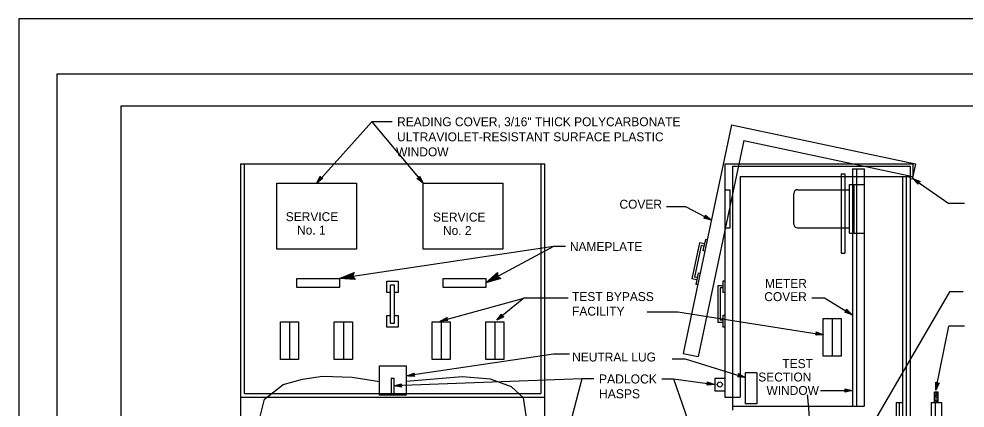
# Model space of a CAD drawing. Extents: x -893 to 867, y -474 to 712.
# Drawn here: x -893 to -153, y 407 to 712 of the extents above; entities that cross this region are included whole.
import ezdxf

# ---------------------------------------------------------------- set-up
doc = ezdxf.new("R2010")
doc.units = 0
for name, color, linetype in [('border_PLOTTING-ELEMENTS', 7, 'Continuous'), ('border_rw_22x34_Cut_Lines', 7, 'Continuous'), ('border_SHEET', 7, 'Continuous'), ('es_CELL-anno', 7, 'Continuous'), ('es_DETAIL', 7, 'Continuous')]:
    doc.layers.add(name, color=color, linetype=linetype)

msp = doc.modelspace()

# ---------------------------------------------------------------- linework, layer by layer
at = {"layer": 'border_PLOTTING-ELEMENTS'}
for points in [[(-893.46, -474.05), (866.55, -474.05), (866.55, 711.96), (-893.46, 711.96)], [(-863.46, 668.96), (836.55, 668.96), (836.55, -431.05), (-863.46, -431.05)]]:
    msp.add_lwpolyline(points, close=True, dxfattribs=at)
at = {"layer": 'border_rw_22x34_Cut_Lines'}
msp.add_lwpolyline([(-863.46, 668.96), (836.55, 668.96), (836.55, -431.05), (-863.46, -431.05)], close=True, dxfattribs=at)
at = {"layer": 'border_SHEET'}
for p, q in [((-813.46, 643.96), (811.55, 643.96)), ((-813.46, -406.05), (-813.46, 643.96))]:
    msp.add_line(p, q, dxfattribs=at)
at = {"layer": 'es_CELL-anno'}
for p, q in [((-617.18, 631.27), (-660.38, 583.24)), ((-660.38, 583.24), (-657.62, 588.73)), ((-655.55, 587.05), (-660.38, 583.24)), ((-655.97, 587.11), (-659.51, 584.31)), ((-659.5, 584.32), (-657.49, 588.33)), ((-658.63, 585.38), (-657.34, 587.97)), ((-656.39, 587.15), (-658.63, 585.38)), ((-657.76, 586.45), (-657.21, 587.56)), ((-656.77, 587.23), (-657.76, 586.45)), ((-657.62, 588.73), (-657.62, 588.73)), ((-657.62, 588.73), (-657.1, 587.27)), ((-657.1, 587.27), (-655.55, 587.05)), ((-655.55, 587.05), (-655.55, 587.05)), ((-581.89, 586.87), (-580.36, 587.15)), ((-576.93, 583.24), (-581.89, 586.87)), ((-581.89, 586.87), (-581.89, 586.87)), ((-577.85, 584.28), (-581.46, 586.93)), ((-578.75, 585.32), (-581.08, 587.03)), ((-579.66, 586.36), (-580.66, 587.09)), ((-580.36, 587.15), (-579.88, 588.63)), ((-580.27, 587.46), (-579.66, 586.36)), ((-580.12, 587.82), (-578.75, 585.32)), ((-580.01, 588.24), (-577.84, 584.28)), ((-579.88, 588.63), (-579.88, 588.63)), ((-579.88, 588.63), (-576.93, 583.24)), ((-189.61, 582.44), (-193.82, 586.92)), ((-193.82, 586.92), (-193.82, 586.92)), ((-193.82, 586.92), (-188.11, 584.65)), ((-193.82, 586.92), (-165.5, 567.41)), ((-189.59, 582.86), (-192.68, 586.14)), ((-192.67, 586.14), (-188.5, 584.49)), ((-189.58, 583.29), (-191.53, 585.37)), ((-191.53, 585.37), (-188.85, 584.3)), ((-660.38, 583.24), (-660.38, 583.24)), ((-576.93, 583.24), (-576.93, 583.24)), ((-189.53, 583.67), (-190.39, 584.59)), ((-190.39, 584.59), (-189.24, 584.13)), ((-189.52, 584), (-189.61, 582.44)), ((-189.61, 582.44), (-189.61, 582.44)), ((-188.11, 584.65), (-189.52, 584)), ((-188.11, 584.65), (-188.11, 584.65)), ((-386.59, 565.01), (-371.66, 565.01)), ((-371.66, 565.01), (-351.45, 554.2)), ((-153.33, 567.41), (-165.5, 567.41)), ((-357.37, 555.85), (-356.03, 556.65)), ((-351.45, 554.2), (-357.37, 555.85)), ((-357.37, 555.85), (-357.37, 555.85)), ((-352.68, 554.85), (-356.99, 556.06)), ((-353.88, 555.5), (-356.67, 556.28)), ((-355.1, 556.16), (-356.29, 556.49)), ((-356.03, 556.65), (-356.11, 558.21)), ((-356.11, 558.21), (-356.11, 558.21)), ((-356.11, 558.21), (-351.45, 554.2)), ((-356.08, 557.79), (-352.66, 554.85)), ((-356.06, 556.98), (-355.1, 556.16)), ((-356.05, 557.37), (-353.88, 555.5)), ((-351.45, 554.2), (-351.45, 554.2)), ((-474.93, 533.73), (-528, 505.04)), ((-642.59, 508.63), (-631.15, 513.15)), ((-639.84, 509.08), (-631.51, 512.36)), ((-637.13, 509.5), (-631.75, 511.62)), ((-631.15, 513.15), (-632.32, 510.27)), ((-631.15, 513.14), (-631.15, 513.14)), ((-528, 505.04), (-518.75, 513.14)), ((-525.56, 506.38), (-518.82, 512.28)), ((-523.15, 507.69), (-518.79, 511.5)), ((-518.75, 513.14), (-518.88, 510.04)), ((-518.75, 513.14), (-518.75, 513.14)), ((-630.31, 507.87), (-642.59, 508.63)), ((-642.59, 508.63), (-642.59, 508.63)), ((-630.85, 508.51), (-639.86, 509.06)), ((-631.43, 509.14), (-637.13, 509.5)), ((-634.4, 509.93), (-632.1, 510.84)), ((-631.89, 509.77), (-634.4, 509.93)), ((-632.32, 510.27), (-630.31, 507.87)), ((-630.31, 507.87), (-630.31, 507.87)), ((-516.19, 508.45), (-528, 505.04)), ((-528, 505.04), (-528, 505.04)), ((-516.91, 508.87), (-525.58, 506.37)), ((-517.66, 509.28), (-523.15, 507.69)), ((-520.73, 509.02), (-518.86, 510.65)), ((-518.3, 509.71), (-520.73, 509.02)), ((-518.88, 510.04), (-516.19, 508.45)), ((-516.19, 508.45), (-516.19, 508.45)), ((-563.72, 475.21), (-498.33, 493.21)), ((-272.92, 493.46), (-262.92, 493.46)), ((-262.92, 493.46), (-241.32, 480.14)), ((-247.12, 482.17), (-245.74, 482.88)), ((-241.32, 480.14), (-247.12, 482.17)), ((-247.12, 482.17), (-247.12, 482.17)), ((-242.5, 480.87), (-246.73, 482.35)), ((-243.67, 481.6), (-246.4, 482.55)), ((-244.84, 482.32), (-246.01, 482.74)), ((-245.74, 482.88), (-245.71, 484.44)), ((-245.74, 483.21), (-244.84, 482.32)), ((-245.71, 484.44), (-245.71, 484.44)), ((-245.71, 484.44), (-241.32, 480.14)), ((-245.71, 484.02), (-242.49, 480.86)), ((-245.71, 483.59), (-243.67, 481.6)), ((-241.32, 480.14), (-241.32, 480.14)), ((-175.76, 421.07), (-165.5, 471.29)), ((-153.33, 471.29), (-165.5, 471.29)), ((-452.88, 429.95), (-479.82, 326.89)), ((-381.02, 429.95), (-345.37, 326.89)), ((-600.03, 424.48), (-594.09, 426.07)), ((-593.98, 423.4), (-600.03, 424.48)), ((-600.03, 424.48), (-600.03, 424.48)), ((-594.21, 423.75), (-598.65, 424.54)), ((-598.64, 424.55), (-594.31, 425.7)), ((-597.27, 424.6), (-594.48, 425.34)), ((-594.46, 424.09), (-597.27, 424.6)), ((-595.89, 424.66), (-594.7, 424.97)), ((-594.65, 424.43), (-595.89, 424.66)), ((-594.09, 426.07), (-594.84, 424.7)), ((-594.84, 424.7), (-593.98, 423.4)), ((-594.09, 426.07), (-594.09, 426.07)), ((-593.98, 423.4), (-593.98, 423.4)), ((-355, 425.01), (-354.02, 426.21)), ((-348.88, 425.48), (-355, 425.01)), ((-355, 425.01), (-355, 425.01)), ((-350.25, 425.67), (-354.72, 425.33)), ((-354.02, 426.21), (-354.63, 427.65)), ((-354.63, 427.65), (-354.63, 427.65)), ((-354.63, 427.65), (-348.88, 425.48)), ((-351.61, 425.87), (-354.5, 425.65)), ((-354.46, 427.27), (-350.24, 425.68)), ((-354.28, 426.88), (-351.61, 425.87)), ((-352.98, 426.07), (-354.21, 425.97)), ((-354.16, 426.51), (-352.98, 426.07)), ((-348.88, 425.48), (-348.88, 425.48)), ((-246.08, 420.79), (-246.88, 422.13)), ((-246.88, 422.13), (-246.88, 422.13)), ((-246.88, 422.13), (-240.88, 420.79)), ((-175.76, 421.07), (-175.86, 427.22)), ((-175.86, 427.22), (-175.86, 427.22)), ((-175.86, 427.22), (-174.72, 426.17)), ((-173.25, 426.68), (-175.76, 421.07)), ((-175.48, 422.44), (-175.56, 426.91)), ((-173.64, 426.54), (-175.48, 422.42)), ((-175.2, 423.78), (-175.25, 426.67)), ((-174.04, 426.38), (-175.2, 423.78)), ((-174.93, 425.13), (-174.95, 426.37)), ((-174.41, 426.28), (-174.93, 425.13)), ((-174.72, 426.17), (-173.25, 426.68)), ((-173.25, 426.68), (-173.25, 426.68)), ((-266, 420.79), (-240.88, 420.79)), ((-240.88, 420.79), (-246.88, 419.46)), ((-246.88, 419.46), (-246.08, 420.79)), ((-246.88, 419.46), (-246.88, 419.46)), ((-246.66, 421.77), (-242.26, 420.79)), ((-242.27, 420.78), (-246.64, 419.82)), ((-243.64, 420.79), (-246.46, 420.16)), ((-246.43, 421.41), (-243.64, 420.79)), ((-246.25, 421.07), (-245.02, 420.79)), ((-245.02, 420.79), (-246.23, 420.52)), ((-240.88, 420.79), (-240.88, 420.79)), ((-175.76, 421.07), (-175.76, 421.07))]:
    msp.add_line(p, q, dxfattribs=at)
for points in [[(-601.23, 631.27), (-617.18, 631.27), (-576.93, 583.24)], [(-465.67, 533.73), (-474.93, 533.73), (-642.59, 508.63)], [(-154.43, 498.03), (-165.18, 498.03), (-229.76, 386.84)], [(-463.54, 493.21), (-498.33, 493.21), (-519.33, 475.81)], [(-401.75, 482.41), (-377.76, 482.41), (-263.78, 464.41)], [(-462.44, 449.15), (-475.02, 449.15), (-589.8, 432.19)], [(-382.24, 445.5), (-372.04, 445.5), (-325.03, 431.06)], [(-443.53, 429.95), (-452.88, 429.95), (-600.03, 424.48)], [(-390.37, 429.95), (-381.02, 429.95), (-348.88, 425.48)]]:
    msp.add_lwpolyline(points, dxfattribs=at)
for points in [[(-557.68, 475.51), (-563.72, 475.21), (-558.37, 478.04), (-558.48, 477.65), (-562.4, 475.58), (-557.97, 475.79), (-558.26, 476.07), (-561.1, 475.93), (-558.59, 477.26), (-558.7, 476.87), (-559.79, 476.29), (-558.56, 476.35), (-558.78, 476.57), (-558.37, 478.04), (-558.78, 476.57)], [(-513.94, 478.56), (-519.33, 475.81), (-515.62, 480.59), (-515.55, 480.19), (-518.28, 476.69), (-514.32, 478.7), (-514.71, 478.84), (-517.23, 477.55), (-515.49, 479.78), (-515.43, 479.38), (-516.19, 478.41), (-515.09, 478.97), (-515.39, 479.08), (-515.62, 480.59), (-515.39, 479.08)], [(-269.4, 466.64), (-263.78, 464.41), (-269.81, 464.04), (-269.55, 464.35), (-265.13, 464.62), (-269.25, 466.26), (-269.1, 465.88), (-266.46, 464.84), (-269.29, 464.67), (-269.03, 464.98), (-267.81, 465.05), (-268.95, 465.51), (-268.83, 465.21), (-269.81, 464.04), (-268.83, 465.21)], [(-583.77, 431.75), (-589.8, 432.19), (-584.15, 434.35), (-584.31, 433.97), (-588.45, 432.39), (-584.03, 432.06), (-584.28, 432.38), (-587.11, 432.58), (-584.47, 433.59), (-584.62, 433.22), (-585.77, 432.78), (-584.54, 432.69), (-584.74, 432.93), (-584.15, 434.35), (-584.74, 432.93)], [(-330.29, 434.06), (-325.03, 431.06), (-331.06, 431.54), (-330.76, 431.82), (-326.34, 431.46), (-330.19, 433.66), (-330.09, 433.27), (-327.63, 431.86), (-330.45, 432.09), (-330.15, 432.36), (-328.93, 432.26), (-330, 432.87), (-329.92, 432.56), (-331.06, 431.54), (-329.92, 432.56)]]:
    msp.add_lwpolyline(points, close=True, dxfattribs=at)
at = {"layer": 'es_DETAIL'}
for p, q in [((-335.59, 628.83), (-373.63, 449.83)), ((-335.59, 628.83), (-191.8, 598.26)), ((-325.93, 616.55), (-361.9, 447.33)), ((-325.93, 616.55), (-193.88, 588.48)), ((-720.03, 598.48), (-482.03, 598.48)), ((-720.03, 598.48), (-720.03, 116.48)), ((-717.03, 598.48), (-717.03, 418.48)), ((-485.03, 598.48), (-485.03, 418.48)), ((-482.03, 598.48), (-482.03, 116.48)), ((-340.88, 598.48), (-193.88, 598.48)), ((-340.88, 598.48), (-340.88, 415.48)), ((-334.88, 596.48), (-195.88, 596.48)), ((-334.88, 596.48), (-334.88, 415.48)), ((-240.88, 594.48), (-240.88, 408.48)), ((-240.88, 594.48), (-231.88, 594.48)), ((-237.88, 594.48), (-237.88, 408.48)), ((-231.88, 594.48), (-231.88, 408.48)), ((-195.88, 596.48), (-195.88, 588.48)), ((-193.88, 598.48), (-193.88, 588.48)), ((-191.8, 598.26), (-193.88, 588.48)), ((-328.88, 588.48), (-193.88, 588.48)), ((-328.88, 588.48), (-328.88, 415.48)), ((-249.88, 590.48), (-246.88, 590.48)), ((-249.88, 590.48), (-249.88, 528.48)), ((-246.88, 590.48), (-246.88, 528.48)), ((-201.88, 588.48), (-201.88, 119.48)), ((-198.88, 588.48), (-198.88, 119.48)), ((-195.88, 588.48), (-195.88, 106.02)), ((-340.81, 578.14), (-336.67, 578.14)), ((-336.67, 548.14), (-336.67, 578.14)), ((-284, 578.14), (-243.33, 578.14)), ((-243.33, 582.14), (-231.71, 582.14)), ((-243.33, 544.14), (-243.33, 582.14)), ((-239.71, 544.14), (-239.71, 582.14)), ((-287, 551.14), (-287, 575.14)), ((-340.81, 548.14), (-336.67, 548.14)), ((-284, 548.14), (-243.33, 548.14)), ((-243.33, 544.14), (-231.71, 544.14)), ((-360.85, 536.44), (-366.82, 508.31)), ((-359.5, 534.36), (-364.75, 509.66)), ((-356.93, 535.6), (-360.85, 536.44)), ((-357.3, 533.89), (-359.5, 534.36)), ((-356.18, 539.15), (-358.05, 530.35)), ((-354.71, 538.84), (-356.18, 539.15)), ((-356.58, 530.03), (-358.05, 530.35)), ((-249.88, 528.48), (-246.88, 528.48)), ((-361.79, 512.74), (-363.67, 503.94)), ((-360.33, 512.43), (-361.79, 512.74)), ((-362.91, 507.48), (-366.82, 508.31)), ((-362.55, 509.19), (-364.75, 509.66)), ((-362.2, 503.62), (-363.67, 503.94)), ((-342.38, 506.48), (-342.38, 497.48)), ((-340.88, 506.48), (-342.38, 506.48)), ((-602.53, 473.48), (-602.53, 503.48)), ((-602.53, 503.48), (-599.53, 503.48)), ((-599.53, 473.48), (-599.53, 503.48)), ((-346.38, 502.86), (-346.38, 474.11)), ((-342.38, 502.86), (-346.38, 502.86)), ((-344.63, 501.11), (-344.63, 475.86)), ((-342.38, 501.11), (-344.63, 501.11)), ((-340.88, 497.48), (-342.38, 497.48)), ((-681.61, 474.69), (-681.61, 445.18)), ((-639.52, 474.69), (-639.52, 445.18)), ((-563, 474.69), (-563, 445.18)), ((-520.9, 474.69), (-520.9, 445.18)), ((-342.38, 474.11), (-346.38, 474.11)), ((-342.38, 475.86), (-344.63, 475.86)), ((-342.38, 479.48), (-342.38, 470.48)), ((-340.88, 479.48), (-342.38, 479.48)), ((-256.9, 477.23), (-256.9, 447.71)), ((-602.53, 473.48), (-599.53, 473.48)), ((-340.88, 470.48), (-342.38, 470.48)), ((-373.63, 449.83), (-361.9, 447.33)), ((-602.03, 430.48), (-602.03, 418.48)), ((-602.03, 430.48), (-600.03, 430.48)), ((-600.03, 430.48), (-600.03, 418.48)), ((-348.88, 430.48), (-340.88, 430.48)), ((-348.88, 430.48), (-348.88, 420.48)), ((-324.97, 434.65), (-324.97, 410.45)), ((-315.82, 434.65), (-324.97, 434.65)), ((-315.82, 434.65), (-315.82, 410.45)), ((-720.03, 415.48), (-482.03, 415.48)), ((-717.03, 418.48), (-485.03, 418.48)), ((-602.03, 418.48), (-600.03, 418.48)), ((-348.88, 420.48), (-340.88, 420.48)), ((-340.88, 415.48), (-328.88, 415.48)), ((-334.88, 415.48), (-334.88, 405.48)), ((-173.88, 419.48), (-176.88, 419.48)), ((-176.88, 411.48), (-176.88, 419.48)), ((-173.88, 418.46), (-176.88, 417.74)), ((-173.88, 417.43), (-176.88, 416.71)), ((-173.88, 416.4), (-176.88, 415.68)), ((-173.88, 415.37), (-176.88, 414.65)), ((-173.88, 419.48), (-176.82, 418.78)), ((-173.88, 411.48), (-173.88, 419.48)), ((-334.88, 408.48), (-231.88, 408.48)), ((-315.82, 410.45), (-324.97, 410.45)), ((-206.88, 411.48), (-206.88, 134.48)), ((-206.88, 411.48), (-201.88, 411.48)), ((-204.38, 411.48), (-204.38, 134.48)), ((-179.38, 411.48), (-179.38, 134.48)), ((-179.38, 411.48), (-171.38, 411.48)), ((-173.88, 414.34), (-176.88, 413.63)), ((-173.88, 413.32), (-176.88, 412.6)), ((-173.88, 412.29), (-176.88, 411.57)), ((-176.38, 411.48), (-176.38, 134.48)), ((-171.38, 411.48), (-171.38, 134.48))]:
    msp.add_line(p, q, dxfattribs=at)
for points in [[(-691.52, 583.24), (-629.24, 583.24), (-629.24, 531.64), (-691.52, 531.64)], [(-576.93, 583.24), (-514.65, 583.24), (-514.65, 531.64), (-576.93, 531.64)], [(-676.01, 508.63), (-642.59, 508.63), (-642.59, 501.45), (-676.01, 501.45)], [(-561.42, 508.63), (-528, 508.63), (-528, 501.45), (-561.42, 501.45)], [(-688.71, 474.69), (-674.5, 474.69), (-674.5, 445.18), (-688.71, 445.18)], [(-646.62, 474.69), (-632.41, 474.69), (-632.41, 445.18), (-646.62, 445.18)], [(-570.1, 474.69), (-555.89, 474.69), (-555.89, 445.18), (-570.1, 445.18)], [(-528.01, 474.69), (-513.8, 474.69), (-513.8, 445.18), (-528.01, 445.18)], [(-264.01, 477.23), (-249.8, 477.23), (-249.8, 447.71), (-264.01, 447.71)], [(-611.14, 440.17), (-590.37, 440.17), (-590.37, 417.14), (-611.14, 417.14)]]:
    msp.add_lwpolyline(points, close=True, dxfattribs=at)
for points in [[(-605.53, 506.48), (-605.53, 506.48), (-596.53, 506.48), (-596.53, 497.48), (-599.53, 497.48)], [(-602.53, 497.48), (-605.53, 497.48), (-605.53, 506.48)], [(-605.53, 470.48), (-605.53, 479.48), (-602.53, 479.48)], [(-599.53, 479.48), (-596.53, 479.48), (-596.53, 470.48), (-605.53, 470.48), (-605.53, 470.48)], [(-707.17, 389.94), (-701.25, 414.03), (-686.51, 425.46), (-671.58, 429.64), (-655.93, 431.93), (-632.64, 431.33), (-611.21, 427.84)], [(-494.99, 390.62), (-498.47, 415), (-507.96, 423.67), (-524.38, 429.64), (-546.48, 431.43), (-590.4, 427.84)]]:
    msp.add_lwpolyline(points, dxfattribs=at)
for centre, radius in [((-194.81, 587.44), 1.06), ((-344.88, 425.48), 2)]:
    msp.add_circle(centre, radius, dxfattribs=at)
for centre, start, end in [((-284, 575.14), 90, 180), ((-284, 551.14), 180, 270)]:
    msp.add_arc(centre, 3, start, end, dxfattribs=at)
msp.add_open_spline([(-282.37, 218.15), (-277.64, 241.87), (-277.64, 268.39), (-276.11, 296.94), (-274.58, 340.28), (-274.07, 367.82), (-273.56, 389.74), (-276.11, 417.28)], degree=2, dxfattribs=at)

# ---------------------------------------------------------------- texts
at = {"layer": 'es_CELL-anno'}
for s, height, p in [('READING COVER, 3/16" THICK POLYCARBONATE', 7, (-597.44, 627.87)), ('ULTRAVIOLET-RESISTANT SURFACE PLASTIC', 7, (-597.44, 616.06)), ('  WINDOW', 7, (-603.45, 604.25)), ('COVER', 7, (-423.41, 563.23)), ('SERVICE', 7, (-684.6, 553.48)), ('SERVICE', 7, (-569.38, 553.18)), ('No. 1', 7, (-675.73, 542.98)), ('No. 2', 7, (-561.56, 542.68)), ('NAMEPLATE', 7, (-462.22, 530.01)), ('METER', 7, (-309.48, 501.22)), ('TEST BYPASS', 7, (-460.52, 490.87)), ('COVER', 7, (-310.06, 490.82)), ('FACILITY', 7, (-460.52, 479.37)), ('NEUTRAL LUG', 7, (-460.42, 443.51)), ('TEST', 7, (-295.91, 438.33)), ('PADLOCK', 7.087, (-439.42, 426.26)), ('SECTION', 7, (-314.77, 427.83)), ('WINDOW', 7, (-308.34, 417.33)), ('HASPS', 7.087, (-439.42, 414.67))]:
    msp.add_text(s, height=height, dxfattribs=at).set_placement(p)

doc.saveas('drawing.dxf')
